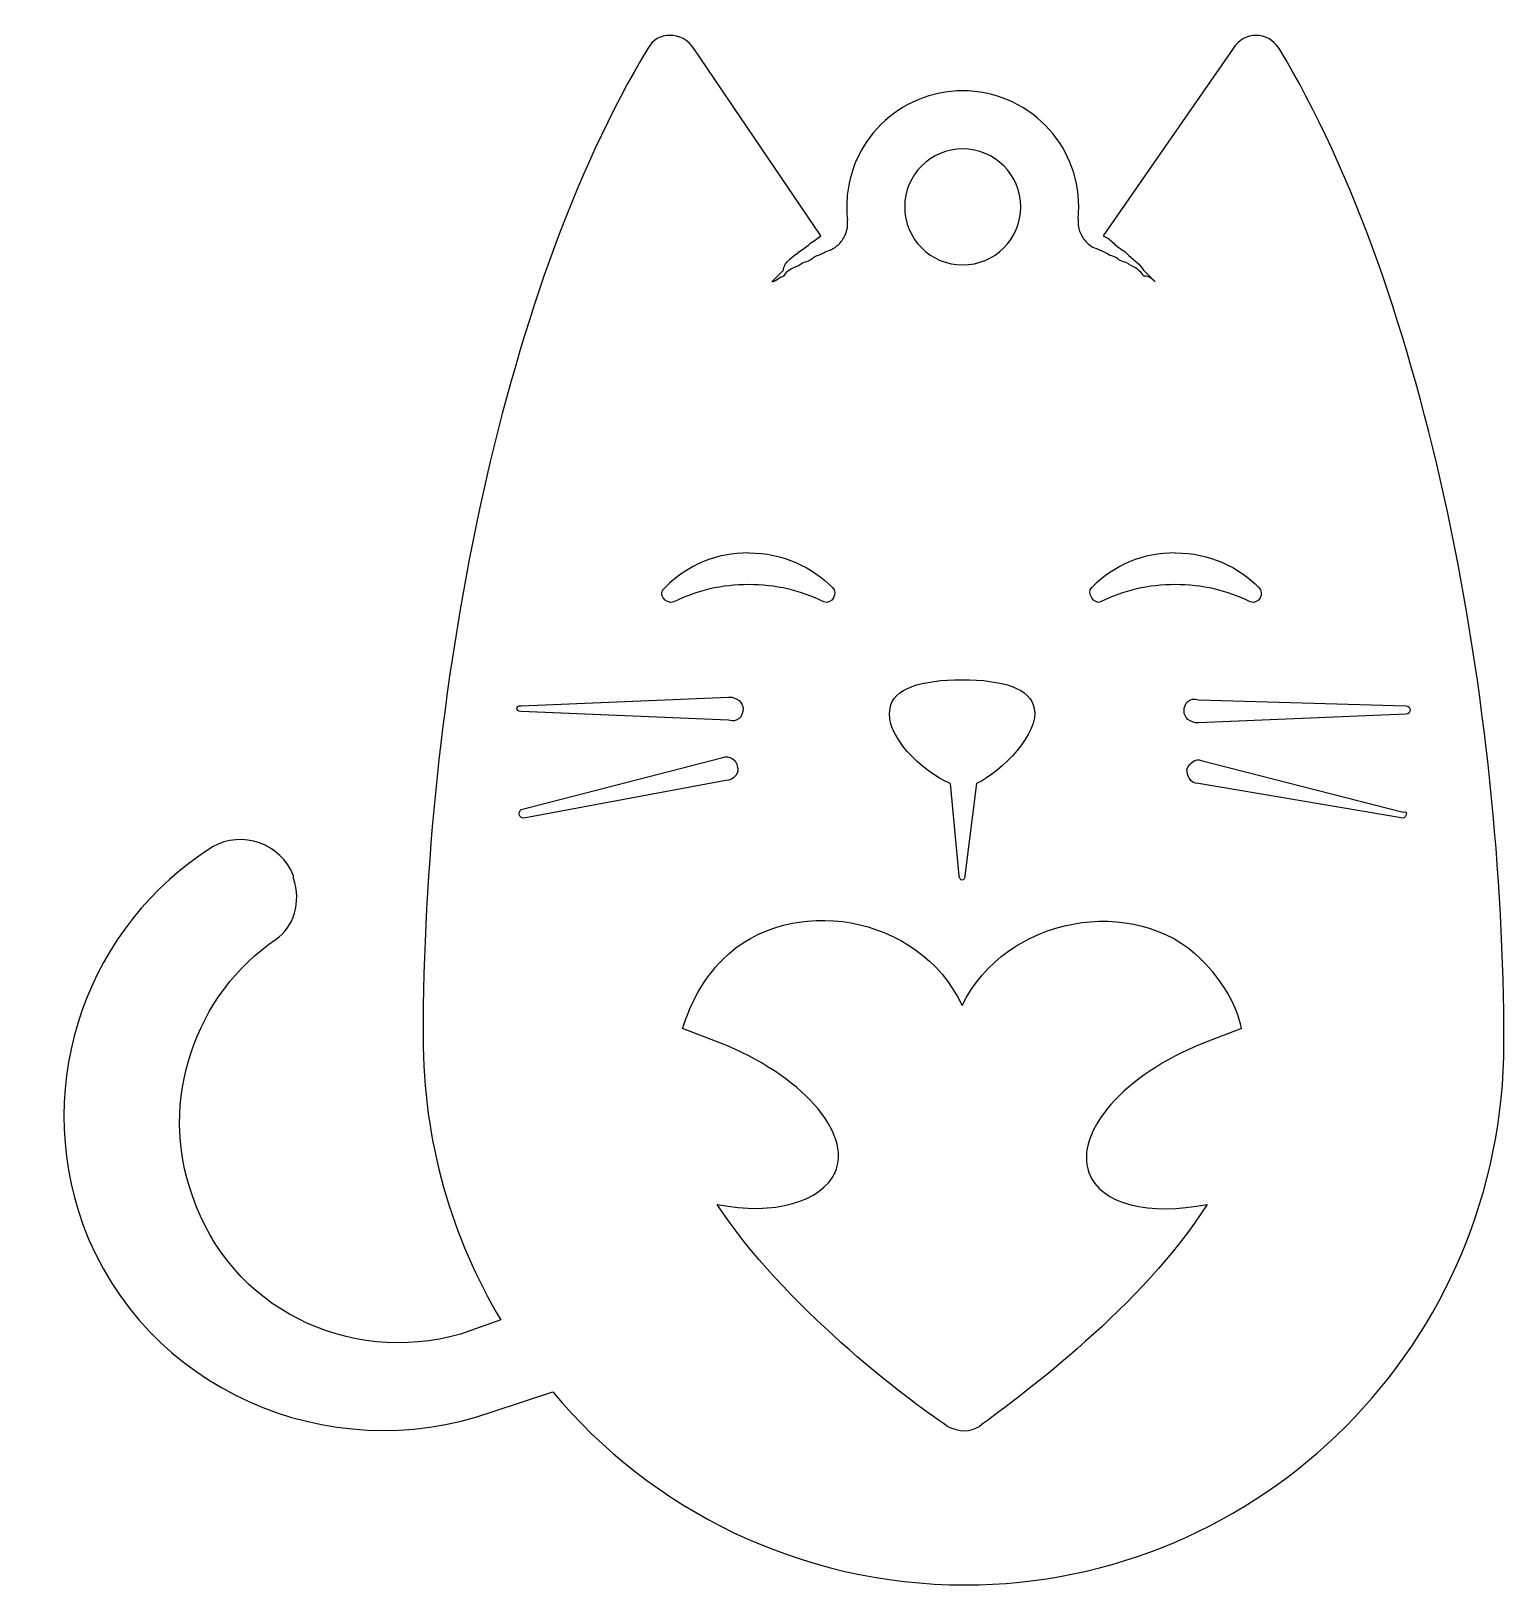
# Model space of a CAD drawing. Extents: x 37.3 to 62.7, y 36.9 to 63.7.
import ezdxf

# ---------------------------------------------------------------- set-up
doc = ezdxf.new("R2010")
doc.units = 0
doc.layers.get('0').update_dxf_attribs({"linetype": 'CONTINUOUS'})

# ---------------------------------------------------------------- blocks, each defined once
blk = doc.blocks.new('BLOCK_2')
at = {"color": 7}
blk.add_lwpolyline([(58.159, 46.508), (57.513, 46.26)], dxfattribs=at)
blk = doc.blocks.new('BLOCK_3')
at = {"color": 7}
blk.add_open_spline([(57.513, 46.26), (56.122, 45.714), (55.278, 44.72), (55.526, 44.025)], degree=3, dxfattribs=at)
blk = doc.blocks.new('BLOCK_4')
at = {"color": 7}
blk.add_open_spline([(55.526, 44.025), (55.725, 43.478), (56.569, 43.28), (57.563, 43.478)], degree=3, dxfattribs=at)
blk = doc.blocks.new('BLOCK_5')
at = {"color": 7}
blk.add_open_spline([(57.563, 43.478), (56.47, 41.74), (54.384, 40.2), (53.639, 39.654)], degree=3, dxfattribs=at)
blk = doc.blocks.new('BLOCK_6')
at = {"color": 7}
blk.add_lwpolyline([(53.639, 39.654), (53.639, 39.654)], dxfattribs=at)
blk = doc.blocks.new('BLOCK_7')
at = {"color": 7}
blk.add_open_spline([(53.092, 39.654), (53.291, 39.554), (53.49, 39.554), (53.639, 39.654)], degree=3, dxfattribs=at)
blk = doc.blocks.new('BLOCK_8')
at = {"color": 7}
blk.add_open_spline([(53.092, 39.654), (52.347, 40.151), (50.261, 41.74), (49.119, 43.478)], degree=3, dxfattribs=at)
blk = doc.blocks.new('BLOCK_9')
at = {"color": 7}
blk.add_open_spline([(49.119, 43.478), (50.112, 43.28), (50.907, 43.528), (51.155, 44.025)], degree=3, dxfattribs=at)
blk = doc.blocks.new('BLOCK_10')
at = {"color": 7}
blk.add_open_spline([(51.155, 44.025), (51.453, 44.72), (50.559, 45.714), (49.168, 46.26)], degree=3, dxfattribs=at)
blk = doc.blocks.new('BLOCK_11')
at = {"color": 7}
blk.add_lwpolyline([(49.168, 46.26), (48.523, 46.508)], dxfattribs=at)
blk = doc.blocks.new('BLOCK_12')
at = {"color": 7}
blk.add_open_spline([(48.523, 46.508), (48.672, 46.955), (48.87, 47.353), (49.218, 47.7)], degree=3, dxfattribs=at)
blk = doc.blocks.new('BLOCK_13')
at = {"color": 7}
blk.add_open_spline([(49.218, 47.7), (50.361, 48.843), (52.596, 48.495), (53.341, 46.906)], degree=3, dxfattribs=at)
blk = doc.blocks.new('BLOCK_14')
at = {"color": 7}
blk.add_open_spline([(53.341, 46.906), (54.086, 48.445), (56.321, 48.843), (57.463, 47.7)], degree=3, dxfattribs=at)
blk = doc.blocks.new('BLOCK_15')
at = {"color": 7}
blk.add_open_spline([(58.159, 46.508), (58.065, 46.933), (57.831, 47.332), (57.463, 47.7)], degree=3, dxfattribs=at)
blk = doc.blocks.new('BLOCK_16')
at = {"color": 7}
blk.add_lwpolyline([(52.099, 52.022), (52.099, 52.022)], dxfattribs=at)
blk = doc.blocks.new('BLOCK_17')
at = {"color": 7}
blk.add_open_spline([(52.099, 52.022), (52.149, 52.369), (52.646, 52.518), (53.341, 52.518)], degree=3, dxfattribs=at)
blk = doc.blocks.new('BLOCK_18')
at = {"color": 7}
blk.add_open_spline([(53.341, 52.518), (54.036, 52.518), (54.533, 52.369), (54.583, 52.022)], degree=3, dxfattribs=at)
blk = doc.blocks.new('BLOCK_19')
at = {"color": 7}
blk.add_open_spline([(54.583, 52.022), (54.682, 51.624), (54.036, 50.929), (53.589, 50.73)], degree=3, dxfattribs=at)
blk = doc.blocks.new('BLOCK_20')
at = {"color": 7}
blk.add_lwpolyline([(53.589, 50.73), (53.391, 49.141)], dxfattribs=at)
blk = doc.blocks.new('BLOCK_21')
at = {"color": 7}
blk.add_open_spline([(53.391, 49.141), (53.391, 49.041), (53.291, 49.041), (53.291, 49.141)], degree=3, dxfattribs=at)
blk = doc.blocks.new('BLOCK_22')
at = {"color": 7}
blk.add_lwpolyline([(53.291, 49.141), (53.142, 50.73)], dxfattribs=at)
blk = doc.blocks.new('BLOCK_23')
at = {"color": 7}
blk.add_open_spline([(53.142, 50.73), (52.646, 50.929), (52, 51.575), (52.099, 52.022)], degree=3, dxfattribs=at)
blk = doc.blocks.new('BLOCK_24')
at = {"color": 7}
blk.add_open_spline([(45.741, 51.972), (45.642, 51.972), (45.642, 52.071), (45.741, 52.071)], degree=3, dxfattribs=at)
blk = doc.blocks.new('BLOCK_25')
at = {"color": 7}
blk.add_lwpolyline([(45.741, 52.071), (49.318, 52.22)], dxfattribs=at)
blk = doc.blocks.new('BLOCK_26')
at = {"color": 7}
blk.add_open_spline([(49.318, 52.22), (49.467, 52.22), (49.566, 52.121), (49.566, 52.022)], degree=3, dxfattribs=at)
blk = doc.blocks.new('BLOCK_27')
at = {"color": 7}
blk.add_open_spline([(49.566, 52.022), (49.566, 51.873), (49.467, 51.773), (49.318, 51.823)], degree=3, dxfattribs=at)
blk = doc.blocks.new('BLOCK_28')
at = {"color": 7}
blk.add_lwpolyline([(49.318, 51.823), (45.741, 51.972)], dxfattribs=at)
blk = doc.blocks.new('BLOCK_29')
at = {"color": 7}
blk.add_lwpolyline([(60.99, 51.922), (57.414, 51.773)], dxfattribs=at)
blk = doc.blocks.new('BLOCK_30')
at = {"color": 7}
blk.add_open_spline([(57.414, 51.773), (57.265, 51.773), (57.166, 51.873), (57.166, 51.972)], degree=3, dxfattribs=at)
blk = doc.blocks.new('BLOCK_31')
at = {"color": 7}
blk.add_open_spline([(57.166, 51.972), (57.166, 52.121), (57.265, 52.22), (57.414, 52.171)], degree=3, dxfattribs=at)
blk = doc.blocks.new('BLOCK_32')
at = {"color": 7}
blk.add_lwpolyline([(57.414, 52.171), (60.99, 52.071)], dxfattribs=at)
blk = doc.blocks.new('BLOCK_33')
at = {"color": 7}
blk.add_open_spline([(60.99, 52.071), (61.089, 52.071), (61.089, 51.922), (60.99, 51.922)], degree=3, dxfattribs=at)
blk = doc.blocks.new('BLOCK_34')
at = {"color": 7}
blk.add_lwpolyline([(55.576, 54.108), (55.576, 54.108)], dxfattribs=at)
blk = doc.blocks.new('BLOCK_35')
at = {"color": 7}
blk.add_open_spline([(57.016, 54.704), (56.462, 54.704), (55.967, 54.499), (55.576, 54.108)], degree=3, dxfattribs=at)
blk = doc.blocks.new('BLOCK_36')
at = {"color": 7}
blk.add_open_spline([(57.016, 54.704), (57.612, 54.704), (58.109, 54.455), (58.457, 54.108)], degree=3, dxfattribs=at)
blk = doc.blocks.new('BLOCK_37')
at = {"color": 7}
blk.add_open_spline([(58.457, 54.108), (58.556, 54.008), (58.457, 53.81), (58.308, 53.859)], degree=3, dxfattribs=at)
blk = doc.blocks.new('BLOCK_38')
at = {"color": 7}
blk.add_open_spline([(58.308, 53.859), (57.918, 54.055), (57.472, 54.157), (57.016, 54.157)], degree=3, dxfattribs=at)
blk = doc.blocks.new('BLOCK_39')
at = {"color": 7}
blk.add_open_spline([(57.016, 54.157), (56.561, 54.157), (56.115, 54.055), (55.725, 53.859)], degree=3, dxfattribs=at)
blk = doc.blocks.new('BLOCK_40')
at = {"color": 7}
blk.add_open_spline([(55.725, 53.859), (55.626, 53.81), (55.477, 54.008), (55.576, 54.108)], degree=3, dxfattribs=at)
blk = doc.blocks.new('BLOCK_41')
at = {"color": 7}
blk.add_open_spline([(49.467, 51.028), (49.516, 50.929), (49.417, 50.78), (49.268, 50.78)], degree=3, dxfattribs=at)
blk = doc.blocks.new('BLOCK_42')
at = {"color": 7}
blk.add_lwpolyline([(49.268, 50.78), (45.791, 50.134)], dxfattribs=at)
blk = doc.blocks.new('BLOCK_43')
at = {"color": 7}
blk.add_open_spline([(45.791, 50.134), (45.692, 50.134), (45.692, 50.234), (45.741, 50.283)], degree=3, dxfattribs=at)
blk = doc.blocks.new('BLOCK_44')
at = {"color": 7}
blk.add_lwpolyline([(45.741, 50.283), (49.218, 51.177)], dxfattribs=at)
blk = doc.blocks.new('BLOCK_45')
at = {"color": 7}
blk.add_open_spline([(49.218, 51.177), (49.318, 51.227), (49.467, 51.128), (49.467, 51.028)], degree=3, dxfattribs=at)
blk = doc.blocks.new('BLOCK_46')
at = {"color": 7}
blk.add_open_spline([(54.352, 60.665), (54.352, 60.112), (53.905, 59.665), (53.352, 59.665), (52.8, 59.665), (52.352, 60.112), (52.352, 60.665), (52.352, 61.217), (52.8, 61.665), (53.352, 61.665), (53.905, 61.665), (54.352, 61.217), (54.352, 60.665), (54.352, 60.665), (54.352, 60.665), (54.352, 60.665)], degree=3, knots=[0, 0, 0, 0, 1, 1, 1, 2, 2, 2, 3, 3, 3, 4, 4, 4, 5, 5, 5, 5], dxfattribs=at)
blk = doc.blocks.new('BLOCK_47')
at = {"color": 7}
blk.add_open_spline([(57.414, 50.73), (57.265, 50.73), (57.215, 50.879), (57.215, 50.979)], degree=3, dxfattribs=at)
blk = doc.blocks.new('BLOCK_48')
at = {"color": 7}
blk.add_open_spline([(57.215, 50.979), (57.265, 51.078), (57.364, 51.177), (57.463, 51.128)], degree=3, dxfattribs=at)
blk = doc.blocks.new('BLOCK_49')
at = {"color": 7}
blk.add_lwpolyline([(57.463, 51.128), (60.94, 50.234)], dxfattribs=at)
blk = doc.blocks.new('BLOCK_50')
at = {"color": 7}
blk.add_open_spline([(60.94, 50.234), (61.04, 50.283), (60.99, 50.134), (60.94, 50.134)], degree=3, dxfattribs=at)
blk = doc.blocks.new('BLOCK_51')
at = {"color": 7}
blk.add_lwpolyline([(60.94, 50.134), (60.94, 50.134)], dxfattribs=at)
blk = doc.blocks.new('BLOCK_52')
at = {"color": 7}
blk.add_lwpolyline([(60.94, 50.134), (57.414, 50.73)], dxfattribs=at)
blk = doc.blocks.new('BLOCK_53')
at = {"color": 7}
blk.add_open_spline([(49.665, 54.704), (50.261, 54.704), (50.758, 54.455), (51.106, 54.108)], degree=3, dxfattribs=at)
blk = doc.blocks.new('BLOCK_54')
at = {"color": 7}
blk.add_open_spline([(51.106, 54.108), (51.205, 54.008), (51.106, 53.81), (50.957, 53.859)], degree=3, dxfattribs=at)
blk = doc.blocks.new('BLOCK_55')
at = {"color": 7}
blk.add_open_spline([(50.957, 53.859), (50.567, 54.055), (50.121, 54.157), (49.665, 54.157)], degree=3, dxfattribs=at)
blk = doc.blocks.new('BLOCK_56')
at = {"color": 7}
blk.add_open_spline([(49.665, 54.157), (49.21, 54.157), (48.764, 54.055), (48.374, 53.859)], degree=3, dxfattribs=at)
blk = doc.blocks.new('BLOCK_57')
at = {"color": 7}
blk.add_open_spline([(48.374, 53.859), (48.225, 53.81), (48.076, 54.008), (48.225, 54.108)], degree=3, dxfattribs=at)
blk = doc.blocks.new('BLOCK_58')
at = {"color": 7}
blk.add_lwpolyline([(48.225, 54.108), (48.225, 54.108)], dxfattribs=at)
blk = doc.blocks.new('BLOCK_59')
at = {"color": 7}
blk.add_open_spline([(49.665, 54.704), (49.11, 54.704), (48.616, 54.499), (48.225, 54.108)], degree=3, dxfattribs=at)
blk = doc.blocks.new('BLOCK_60')
at = {"color": 7}
blk.add_open_spline([(55.342, 60.461), (55.455, 61.56), (54.655, 62.542), (53.556, 62.654), (52.457, 62.767), (51.475, 61.967), (51.363, 60.869), (51.348, 60.725), (51.349, 60.58), (51.365, 60.437)], degree=3, knots=[0, 0, 0, 0, 1, 1, 1, 2, 2, 2, 3, 3, 3, 3], dxfattribs=at)
blk = doc.blocks.new('BLOCK_61')
at = {"color": 7}
blk.add_open_spline([(51.067, 59.921), (51.126, 59.946), (51.181, 59.984), (51.226, 60.03), (51.272, 60.077), (51.308, 60.132), (51.332, 60.192), (51.348, 60.231), (51.358, 60.271), (51.364, 60.312), (51.37, 60.354), (51.37, 60.395), (51.365, 60.437)], degree=3, knots=[0, 0, 0, 0, 1, 1, 1, 2, 2, 2, 3, 3, 3, 4, 4, 4, 4], dxfattribs=at)
blk = doc.blocks.new('BLOCK_62')
at = {"color": 7}
blk.add_open_spline([(51.067, 59.921), (51.029, 59.904), (50.992, 59.887), (50.957, 59.87)], degree=3, dxfattribs=at)
blk = doc.blocks.new('BLOCK_63')
at = {"color": 7}
blk.add_open_spline([(50.957, 59.87), (50.857, 59.82), (50.807, 59.82), (50.758, 59.77)], degree=3, dxfattribs=at)
blk = doc.blocks.new('BLOCK_64')
at = {"color": 7}
blk.add_open_spline([(50.758, 59.77), (50.708, 59.721), (50.609, 59.721), (50.559, 59.671)], degree=3, dxfattribs=at)
blk = doc.blocks.new('BLOCK_65')
at = {"color": 7}
blk.add_open_spline([(50.559, 59.671), (50.46, 59.621), (50.311, 59.572), (50.261, 59.472)], degree=3, dxfattribs=at)
blk = doc.blocks.new('BLOCK_66')
at = {"color": 7}
blk.add_open_spline([(50.261, 59.472), (50.162, 59.423), (50.112, 59.373), (50.062, 59.373)], degree=3, dxfattribs=at)
blk = doc.blocks.new('BLOCK_67')
at = {"color": 7}
blk.add_lwpolyline([(50.062, 59.373), (50.261, 59.572)], dxfattribs=at)
blk = doc.blocks.new('BLOCK_68')
at = {"color": 7}
blk.add_open_spline([(50.261, 59.572), (50.261, 59.671), (50.36, 59.77), (50.509, 59.87)], degree=3, dxfattribs=at)
blk = doc.blocks.new('BLOCK_69')
at = {"color": 7}
blk.add_open_spline([(50.509, 59.87), (50.559, 59.919), (50.658, 59.969), (50.708, 60.019)], degree=3, dxfattribs=at)
blk = doc.blocks.new('BLOCK_70')
at = {"color": 7}
blk.add_open_spline([(50.708, 60.019), (50.758, 60.068), (50.857, 60.118), (50.907, 60.168)], degree=3, dxfattribs=at)
blk = doc.blocks.new('BLOCK_71')
at = {"color": 7}
blk.add_lwpolyline([(50.907, 60.168), (48.721, 63.396)], dxfattribs=at)
blk = doc.blocks.new('BLOCK_72')
at = {"color": 7}
blk.add_open_spline([(48.721, 63.396), (48.523, 63.694), (48.076, 63.694), (47.927, 63.396)], degree=3, dxfattribs=at)
blk = doc.blocks.new('BLOCK_73')
at = {"color": 7}
blk.add_open_spline([(47.927, 63.396), (45.344, 59.125), (44.052, 52.121), (44.052, 46.359)], degree=3, dxfattribs=at)
blk = doc.blocks.new('BLOCK_74')
at = {"color": 7}
blk.add_open_spline([(44.052, 46.359), (44.052, 44.571), (44.549, 42.883), (45.393, 41.492)], degree=3, dxfattribs=at)
blk = doc.blocks.new('BLOCK_75')
at = {"color": 7}
blk.add_lwpolyline([(45.393, 41.492), (44.698, 41.243)], dxfattribs=at)
blk = doc.blocks.new('BLOCK_76')
at = {"color": 7}
blk.add_open_spline([(44.698, 41.243), (42.761, 40.697), (40.724, 41.69), (40.079, 43.627)], degree=3, dxfattribs=at)
blk = doc.blocks.new('BLOCK_77')
at = {"color": 7}
blk.add_open_spline([(40.079, 43.627), (39.483, 45.266), (40.128, 47.104), (41.519, 48.048)], degree=3, dxfattribs=at)
blk = doc.blocks.new('BLOCK_78')
at = {"color": 7}
blk.add_open_spline([(41.519, 48.048), (41.817, 48.247), (41.966, 48.694), (41.817, 49.091)], degree=3, dxfattribs=at)
blk = doc.blocks.new('BLOCK_79')
at = {"color": 7}
blk.add_lwpolyline([(41.817, 49.091), (41.817, 49.141)], dxfattribs=at)
blk = doc.blocks.new('BLOCK_80')
at = {"color": 7}
blk.add_open_spline([(41.817, 49.141), (41.618, 49.687), (40.923, 49.935), (40.426, 49.637)], degree=3, dxfattribs=at)
blk = doc.blocks.new('BLOCK_81')
at = {"color": 7}
blk.add_open_spline([(40.426, 49.637), (38.291, 48.296), (37.297, 45.614), (38.191, 43.131)], degree=3, dxfattribs=at)
blk = doc.blocks.new('BLOCK_82')
at = {"color": 7}
blk.add_open_spline([(38.191, 43.131), (39.234, 40.299), (42.413, 38.909), (45.244, 39.902)], degree=3, dxfattribs=at)
blk = doc.blocks.new('BLOCK_83')
at = {"color": 7}
blk.add_lwpolyline([(45.244, 39.902), (46.288, 40.25)], dxfattribs=at)
blk = doc.blocks.new('BLOCK_84')
at = {"color": 7}
blk.add_open_spline([(46.288, 40.25), (47.976, 38.213), (50.559, 36.922), (53.39, 36.922)], degree=3, dxfattribs=at)
blk = doc.blocks.new('BLOCK_85')
at = {"color": 7}
blk.add_open_spline([(53.39, 36.922), (58.506, 36.922), (62.679, 41.094), (62.679, 46.26)], degree=3, dxfattribs=at)
blk = doc.blocks.new('BLOCK_86')
at = {"color": 7}
blk.add_open_spline([(62.679, 46.26), (62.679, 52.022), (61.387, 59.125), (58.804, 63.396)], degree=3, dxfattribs=at)
blk = doc.blocks.new('BLOCK_87')
at = {"color": 7}
blk.add_lwpolyline([(58.804, 63.396), (58.805, 63.396)], dxfattribs=at)
blk = doc.blocks.new('BLOCK_88')
at = {"color": 7}
blk.add_open_spline([(58.805, 63.396), (58.606, 63.694), (58.208, 63.694), (58.01, 63.396)], degree=3, dxfattribs=at)
blk = doc.blocks.new('BLOCK_89')
at = {"color": 7}
blk.add_lwpolyline([(58.01, 63.396), (55.774, 60.168)], dxfattribs=at)
blk = doc.blocks.new('BLOCK_90')
at = {"color": 7}
blk.add_open_spline([(55.774, 60.168), (55.874, 60.118), (55.923, 60.068), (55.973, 60.019)], degree=3, dxfattribs=at)
blk = doc.blocks.new('BLOCK_91')
at = {"color": 7}
blk.add_open_spline([(55.973, 60.019), (56.023, 59.969), (56.122, 59.919), (56.172, 59.87)], degree=3, dxfattribs=at)
blk = doc.blocks.new('BLOCK_92')
at = {"color": 7}
blk.add_open_spline([(56.172, 59.87), (56.271, 59.77), (56.42, 59.671), (56.47, 59.572)], degree=3, dxfattribs=at)
blk = doc.blocks.new('BLOCK_93')
at = {"color": 7}
blk.add_lwpolyline([(56.47, 59.572), (56.669, 59.373)], dxfattribs=at)
blk = doc.blocks.new('BLOCK_94')
at = {"color": 7}
blk.add_open_spline([(56.669, 59.373), (56.619, 59.423), (56.569, 59.472), (56.47, 59.472)], degree=3, dxfattribs=at)
blk = doc.blocks.new('BLOCK_95')
at = {"color": 7}
blk.add_open_spline([(56.47, 59.472), (56.42, 59.572), (56.321, 59.621), (56.221, 59.671)], degree=3, dxfattribs=at)
blk = doc.blocks.new('BLOCK_96')
at = {"color": 7}
blk.add_open_spline([(56.221, 59.671), (56.172, 59.721), (56.072, 59.721), (56.023, 59.77)], degree=3, dxfattribs=at)
blk = doc.blocks.new('BLOCK_97')
at = {"color": 7}
blk.add_open_spline([(56.023, 59.77), (55.973, 59.82), (55.874, 59.82), (55.824, 59.87)], degree=3, dxfattribs=at)
blk = doc.blocks.new('BLOCK_98')
at = {"color": 7}
blk.add_open_spline([(55.824, 59.87), (55.77, 59.897), (55.713, 59.922), (55.653, 59.946)], degree=3, dxfattribs=at)
blk = doc.blocks.new('BLOCK_99')
at = {"color": 7}
blk.add_open_spline([(55.342, 60.461), (55.335, 60.396), (55.341, 60.331), (55.36, 60.268), (55.378, 60.206), (55.409, 60.148), (55.45, 60.097), (55.476, 60.063), (55.507, 60.034), (55.542, 60.008), (55.576, 59.983), (55.614, 59.962), (55.653, 59.946)], degree=3, knots=[0, 0, 0, 0, 1, 1, 1, 2, 2, 2, 3, 3, 3, 4, 4, 4, 4], dxfattribs=at)

msp = doc.modelspace()

# ---------------------------------------------------------------- block references
for name in ['BLOCK_72', 'BLOCK_88', 'BLOCK_73', 'BLOCK_71', 'BLOCK_89', 'BLOCK_86', 'BLOCK_87', 'BLOCK_60', 'BLOCK_46', 'BLOCK_61', 'BLOCK_99', 'BLOCK_69', 'BLOCK_70', 'BLOCK_90', 'BLOCK_91', 'BLOCK_68', 'BLOCK_64', 'BLOCK_63', 'BLOCK_62', 'BLOCK_98', 'BLOCK_97', 'BLOCK_96', 'BLOCK_92', 'BLOCK_67', 'BLOCK_66', 'BLOCK_65', 'BLOCK_95', 'BLOCK_93', 'BLOCK_94', 'BLOCK_59', 'BLOCK_53', 'BLOCK_35', 'BLOCK_36', 'BLOCK_57', 'BLOCK_58', 'BLOCK_56', 'BLOCK_55', 'BLOCK_54', 'BLOCK_40', 'BLOCK_34', 'BLOCK_39', 'BLOCK_38', 'BLOCK_37', 'BLOCK_17', 'BLOCK_18', 'BLOCK_25', 'BLOCK_26', 'BLOCK_31', 'BLOCK_24', 'BLOCK_28', 'BLOCK_27', 'BLOCK_23', 'BLOCK_16', 'BLOCK_19', 'BLOCK_30', 'BLOCK_32', 'BLOCK_33', 'BLOCK_29', 'BLOCK_44', 'BLOCK_45', 'BLOCK_48', 'BLOCK_41', 'BLOCK_47', 'BLOCK_49', 'BLOCK_42', 'BLOCK_22', 'BLOCK_20', 'BLOCK_52', 'BLOCK_43', 'BLOCK_50', 'BLOCK_51', 'BLOCK_80', 'BLOCK_81', 'BLOCK_78', 'BLOCK_79', 'BLOCK_21', 'BLOCK_13', 'BLOCK_14', 'BLOCK_77', 'BLOCK_12', 'BLOCK_15', 'BLOCK_74', 'BLOCK_11', 'BLOCK_2', 'BLOCK_10', 'BLOCK_85', 'BLOCK_3', 'BLOCK_9', 'BLOCK_4', 'BLOCK_76', 'BLOCK_8', 'BLOCK_5', 'BLOCK_82', 'BLOCK_75', 'BLOCK_83', 'BLOCK_84', 'BLOCK_7', 'BLOCK_6']:
    msp.add_blockref(name, (0, 0))

doc.saveas('drawing.dxf')
